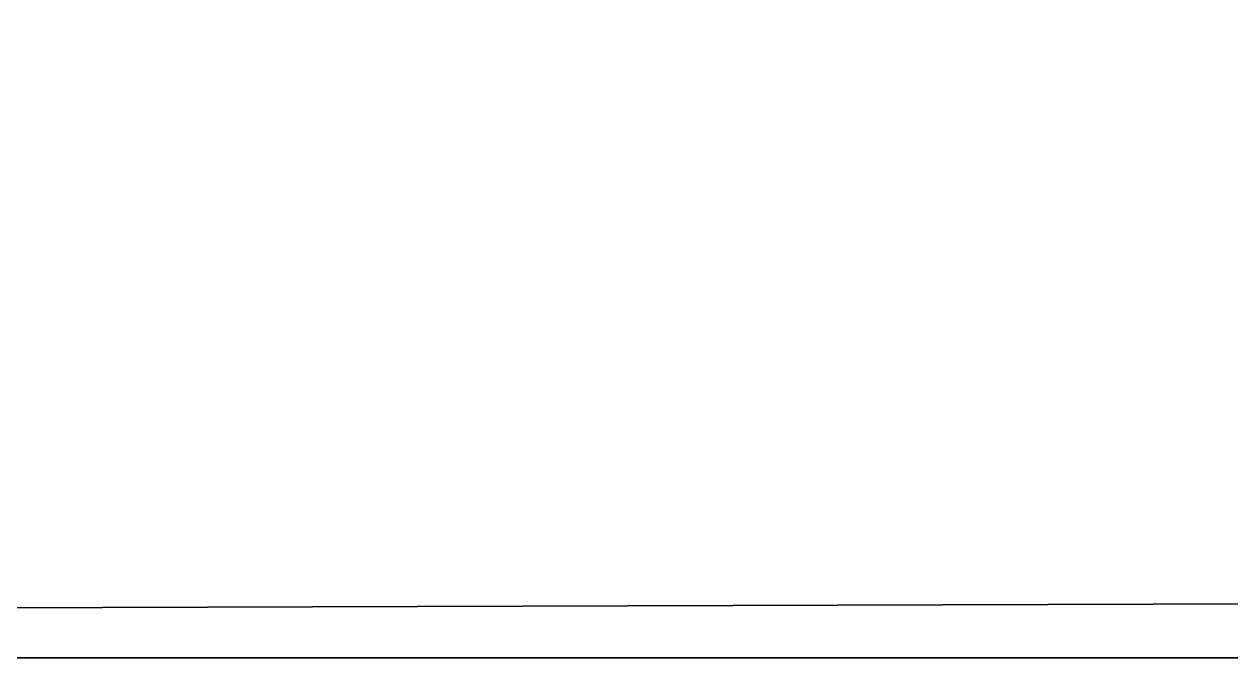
# Model space of a CAD drawing. Extents: x 0 to 2992, y -2739 to 0.
# Drawn here: x 1761.1 to 1898.1, y -2716.3 to -2644.3 of the extents above; entities that cross this region are included whole.
import ezdxf

# ---------------------------------------------------------------- set-up
doc = ezdxf.new("R2010")
doc.units = 0
doc.layers.add('LAYER0', color=7, linetype='CONTINUOUS')
doc.layers.add('LAYER2', color=7, linetype='CONTINUOUS')

msp = doc.modelspace()

# ---------------------------------------------------------------- linework, layer by layer
at = {"layer": 'LAYER0', "invisible_edges": 1}
for points in [[(2992.49, 0), (0, -2716.32), (0, 0), (2992.49, 0)], [(2992.49, -2716.32, 5), (0, 0, 5), (0, -2716.32, 5), (2992.49, -2716.32, 5)], [(0, 0, 5), (2992.49, -2716.32, 5), (2992.49, 0, 5), (0, 0, 5)], [(0, -2716.32), (2992.49, 0), (2992.49, -2716.32), (0, -2716.32)], [(2992.49, -2716.32, 5), (0, -2716.32), (2992.49, -2716.32), (2992.49, -2716.32, 5)], [(0, -2716.32), (2992.49, -2716.32, 5), (0, -2716.32, 5), (0, -2716.32)]]:
    msp.add_3dface(points, dxfattribs=at)
at = {"layer": 'LAYER2'}
for points, invisible_edges in [([(2880.99, -2607.03, 5), (930.32, -2713.32, 5), (929.99, -2613.323, 5), (2880.99, -2607.03, 5)], 1), ([(2980.5, -2706.71, 5), (930.32, -2713.32, 5), (2880.99, -2607.03, 5), (2980.5, -2706.71, 5)], 3), ([(0, -2716.32, 2598), (100.32, -2716, 2156), (2980.5, -2706.71, 2598), (0, -2716.32, 2598)], 3), ([(930.32, -2713.32, 2156), (2980.5, -2706.71, 2598), (100.32, -2716, 2156), (930.32, -2713.32, 2156)], 3), ([(930.32, -2713.32, 5), (2980.5, -2706.71, 2598), (930.32, -2713.32, 2156), (930.32, -2713.32, 5)], 3), ([(2980.5, -2706.71, 2598), (930.32, -2713.32, 5), (2980.5, -2706.71, 5), (2980.5, -2706.71, 2598)], 1)]:
    msp.add_3dface(points, dxfattribs=dict(at, invisible_edges=invisible_edges))

# ---------------------------------------------------------------- meshes
mesh = msp.add_polymesh((2, 2), dxfattribs=at)
for k, corner in enumerate([(100, -2616, 2598), (2880.985, -2607.035, 2598), (0, -2716.323, 2598), (2980.499, -2706.715, 2598)]):
    mesh.set_mesh_vertex(divmod(k, 2), corner)

doc.saveas('drawing.dxf')
